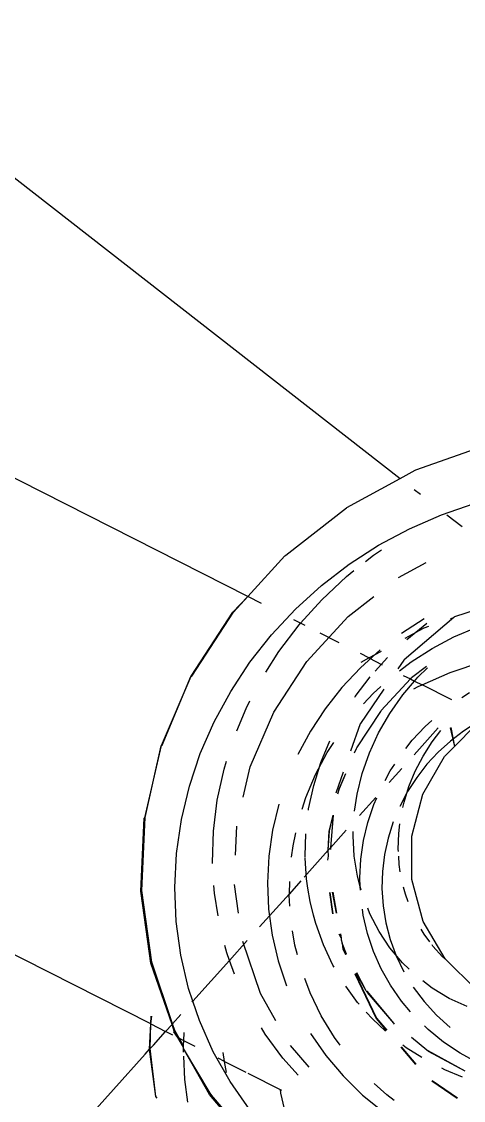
# Model space of a CAD drawing. Header units: millimetres. Extents: x -12551121 to 353735, y 112272 to 285506.
# Drawn here: x 95748.1 to 95773.2, y 175612.5 to 175673.8 of the extents above; entities that cross this region are included whole.
import ezdxf

# ---------------------------------------------------------------- set-up
doc = ezdxf.new("R2010")
doc.units = ezdxf.units.MM
doc.header["$MEASUREMENT"] = 0
doc.layers.add('+AT9-HATCH', color=8, linetype='Continuous')
doc.layers.add('+AT9_Hardscape', color=1, linetype='Continuous')

# ---------------------------------------------------------------- blocks, each defined once
blk = doc.blocks.new('hammock')
at = {"layer": '+AT9_Hardscape', "color": 1}
for p, q in [((-923.865, -1346.464), (-884.874, -1376.878)), ((-893.517, -1383.584), (-911.949, -1374.231)), ((-883.987, -1376.395), (-879.844, -1374.934)), ((-887.903, -1378.534), (-884.874, -1376.878)), ((-884.874, -1376.878), (-884.028, -1376.417)), ((-884.028, -1376.417), (-883.987, -1376.395)), ((-884.074, -1377.502), (-883.719, -1377.78)), ((-891.365, -1381.246), (-887.919, -1378.557)), ((-887.919, -1378.557), (-887.903, -1378.534)), ((-882.528, -1378.942), (-880.664, -1378.301)), ((-884.342, -1379.735), (-882.528, -1378.942)), ((-882.221, -1378.948), (-881.362, -1379.618)), ((-886.092, -1380.675), (-884.342, -1379.735)), ((-891.407, -1381.267), (-891.365, -1381.246)), ((-887.762, -1381.755), (-886.092, -1380.675)), ((-886.842, -1381.592), (-886.389, -1381.231)), ((-886.389, -1381.231), (-885.936, -1380.927)), ((-893.517, -1383.584), (-891.407, -1381.267)), ((-889.341, -1382.969), (-887.762, -1381.755)), ((-884.957, -1382.513), (-883.394, -1381.657)), ((-884.957, -1382.513), (-883.394, -1381.657)), ((-884.957, -1382.513), (-883.394, -1381.657)), ((-889.321, -1383.769), (-887.913, -1382.444)), ((-887.913, -1382.444), (-887.494, -1382.111)), ((-890.814, -1384.308), (-889.341, -1382.969)), ((-894.358, -1384.479), (-893.517, -1383.584)), ((-894.333, -1384.47), (-893.517, -1383.584)), ((-892.729, -1383.984), (-893.517, -1383.584)), ((-887.818, -1384.722), (-886.371, -1383.593)), ((-887.818, -1384.722), (-886.371, -1383.593)), ((-887.818, -1384.722), (-886.371, -1383.593)), ((-892.169, -1385.761), (-890.814, -1384.308)), ((-890.523, -1385.104), (-889.321, -1383.769)), ((-881.764, -1384.716), (-880.493, -1384.298)), ((-896.721, -1388.11), (-894.358, -1384.479)), ((-896.695, -1388.099), (-894.333, -1384.47)), ((-896.695, -1388.099), (-894.358, -1384.479)), ((-890.523, -1385.104), (-890.904, -1384.91)), ((-890.17, -1387.277), (-887.818, -1384.722)), ((-890.17, -1387.277), (-887.818, -1384.722)), ((-890.17, -1387.277), (-887.818, -1384.722)), ((-883.511, -1384.854), (-884.79, -1385.682)), ((-881.827, -1384.77), (-884.643, -1387.176)), ((-882.018, -1384.842), (-881.991, -1384.828)), ((-881.991, -1384.828), (-881.827, -1384.77)), ((-881.764, -1384.716), (-881.827, -1384.77)), ((-891.753, -1386.706), (-890.604, -1385.194)), ((-890.604, -1385.194), (-890.523, -1385.104)), ((-890.267, -1385.234), (-890.523, -1385.104)), ((-884.587, -1385.95), (-883.543, -1385.384)), ((-884.502, -1386.021), (-883.354, -1385.107)), ((-883.543, -1385.384), (-883.503, -1385.362)), ((-883.503, -1385.362), (-883.252, -1385.274)), ((-881.829, -1385.882), (-880.555, -1385.341)), ((-893.397, -1387.319), (-892.169, -1385.761)), ((-888.326, -1386.219), (-889.401, -1385.673)), ((-883.061, -1386.532), (-881.829, -1385.882)), ((-892.493, -1387.876), (-891.753, -1386.706)), ((-886, -1386.612), (-887.131, -1387.64)), ((-886.64, -1387.074), (-885.932, -1386.687)), ((-884.242, -1387.288), (-883.061, -1386.532)), ((-894.485, -1388.971), (-893.397, -1387.319)), ((-892.042, -1390.153), (-890.17, -1387.277)), ((-892.042, -1390.153), (-890.17, -1387.277)), ((-892.042, -1390.153), (-890.17, -1387.277)), ((-886.64, -1387.074), (-887.125, -1386.828)), ((-887.077, -1387.314), (-886.64, -1387.074)), ((-886.64, -1387.074), (-885.886, -1387.457)), ((-886.287, -1387.821), (-885.596, -1387.054)), ((-884.666, -1387.202), (-885.005, -1387.698)), ((-884.911, -1387.801), (-884.242, -1387.288)), ((-884.643, -1387.176), (-884.666, -1387.202)), ((-882.044, -1387.909), (-880.179, -1387.268)), ((-887.131, -1387.64), (-888.173, -1388.757)), ((-884.221, -1388.18), (-883.377, -1387.548)), ((-883.865, -1388.17), (-883.317, -1387.627)), ((-883.629, -1388.602), (-882.044, -1387.909)), ((-898.407, -1392.038), (-896.721, -1388.11)), ((-898.379, -1392.024), (-896.742, -1388.126)), ((-896.742, -1388.126), (-896.695, -1388.099)), ((-887.421, -1389.261), (-886.574, -1388.144)), ((-885.954, -1390.062), (-884.285, -1388.269)), ((-884.712, -1389.169), (-884.05, -1388.388)), ((-884.693, -1388.062), (-884.285, -1388.269)), ((-884.285, -1388.269), (-884.243, -1388.224)), ((-884.285, -1388.269), (-884.05, -1388.388)), ((-884.243, -1388.224), (-884.221, -1388.18)), ((-884.05, -1388.388), (-883.865, -1388.17)), ((-884.05, -1388.388), (-883.629, -1388.602)), ((-883.858, -1388.702), (-883.629, -1388.602)), ((-881.943, -1389.458), (-883.629, -1388.602)), ((-895.425, -1390.703), (-894.485, -1388.971)), ((-888.173, -1388.757), (-889.117, -1389.955)), ((-885.794, -1388.85), (-887.115, -1390.787)), ((-886.944, -1389.678), (-886.404, -1389.096)), ((-886.404, -1389.096), (-885.964, -1388.695)), ((-885.456, -1390.225), (-884.712, -1389.169)), ((-884.092, -1388.828), (-883.858, -1388.702)), ((-881.371, -1389.312), (-880.932, -1389.028)), ((-893.616, -1389.947), (-893.392, -1389.515)), ((-887.447, -1389.301), (-887.421, -1389.261)), ((-894.137, -1391.208), (-893.616, -1389.947)), ((-893.377, -1393.265), (-892.042, -1390.153)), ((-893.377, -1393.265), (-892.042, -1390.153)), ((-893.377, -1393.265), (-892.042, -1390.153)), ((-889.117, -1389.955), (-889.955, -1391.227)), ((-887.333, -1392.181), (-885.975, -1390.105)), ((-886.093, -1391.327), (-885.456, -1390.225)), ((-885.975, -1390.105), (-885.954, -1390.062)), ((-896.209, -1392.504), (-895.425, -1390.703)), ((-887.139, -1390.813), (-887.683, -1392.358)), ((-887.115, -1390.787), (-887.139, -1390.813)), ((-884.181, -1391.749), (-883.453, -1390.968)), ((-884.079, -1392.572), (-882.706, -1391.042)), ((-883.453, -1390.968), (-883.082, -1390.631)), ((-882.033, -1391.05), (-881.797, -1392.093)), ((-881.996, -1391.021), (-881.797, -1392.093)), ((-881.797, -1392.093), (-880.623, -1390.91)), ((-880.51, -1390.729), (-881.284, -1391.225)), ((-889.955, -1391.227), (-890.679, -1392.562)), ((-886.617, -1392.465), (-886.093, -1391.327)), ((-883.056, -1391.835), (-882.568, -1391.192)), ((-881.284, -1391.225), (-882.021, -1391.79)), ((-899.364, -1396.143), (-898.407, -1392.038)), ((-899.335, -1396.125), (-898.428, -1392.056)), ((-898.428, -1392.056), (-898.379, -1392.024)), ((-889.365, -1393.004), (-888.857, -1391.773)), ((-889.007, -1392.445), (-888.642, -1391.88)), ((-887.459, -1392.469), (-887.353, -1392.223)), ((-887.353, -1392.223), (-887.333, -1392.181)), ((-884.553, -1392.221), (-884.181, -1391.749)), ((-883.574, -1392.653), (-883.056, -1391.835)), ((-882.021, -1391.79), (-882.713, -1392.419)), ((-881.797, -1392.093), (-882.361, -1392.661)), ((-896.828, -1394.359), (-896.209, -1392.504)), ((-889.67, -1393.699), (-889.007, -1392.445)), ((-887.026, -1393.629), (-886.617, -1392.465)), ((-884.014, -1393.5), (-883.574, -1392.653)), ((-883.586, -1394.801), (-882.361, -1392.661)), ((-882.713, -1392.419), (-883.353, -1393.11)), ((-895.244, -1395.147), (-894.863, -1393.387)), ((-894.863, -1393.387), (-894.723, -1392.94)), ((-893.776, -1394.976), (-893.377, -1393.265)), ((-893.776, -1394.976), (-893.377, -1393.265)), ((-893.776, -1394.976), (-893.377, -1393.265)), ((-889.776, -1394.317), (-889.365, -1393.004)), ((-885.731, -1394.035), (-885.43, -1393.48)), ((-885.495, -1394.149), (-884.776, -1393.348)), ((-885.43, -1393.48), (-885.181, -1393.103)), ((-884.373, -1394.369), (-884.014, -1393.5)), ((-883.353, -1393.11), (-883.934, -1393.857)), ((-890.218, -1395.006), (-889.67, -1393.699)), ((-888.109, -1393.568), (-888.529, -1394.76)), ((-888.337, -1394.514), (-887.957, -1393.628)), ((-888.319, -1394.495), (-887.957, -1393.628)), ((-887.317, -1394.808), (-887.026, -1393.629)), ((-883.934, -1393.857), (-884.451, -1394.656)), ((-897.279, -1396.255), (-896.828, -1394.359)), ((-890.064, -1395.645), (-889.776, -1394.317)), ((-888.403, -1394.798), (-888.319, -1394.495)), ((-888.403, -1394.798), (-888.337, -1394.514)), ((-884.451, -1394.656), (-884.897, -1395.5)), ((-884.65, -1395.254), (-884.373, -1394.369)), ((-895.462, -1396.917), (-895.244, -1395.147)), ((-890.424, -1395.655), (-890.218, -1395.006)), ((-887.458, -1395.774), (-887.317, -1394.808)), ((-887.175, -1396.021), (-886.249, -1394.99)), ((-886.365, -1395.397), (-886.196, -1395.01)), ((-884.718, -1395.568), (-884.65, -1395.254)), ((-884.215, -1397.186), (-883.586, -1394.801)), ((-891.763, -1395.384), (-892.111, -1396.849)), ((-890.074, -1395.725), (-890.064, -1395.645)), ((-886.702, -1396.407), (-886.365, -1395.397)), ((-899.01, -1407.856), (-922.142, -1396.118)), ((-899.584, -1400.323), (-899.386, -1396.163)), ((-899.562, -1400.3), (-899.364, -1396.143)), ((-899.533, -1400.277), (-899.335, -1396.125)), ((-899.386, -1396.163), (-899.335, -1396.125)), ((-897.556, -1398.177), (-897.279, -1396.255)), ((-888.895, -1396.909), (-888.675, -1396.008)), ((-888.877, -1396.888), (-888.675, -1396.008)), ((-888.675, -1396.008), (-888.817, -1397.851)), ((-886.948, -1397.443), (-886.702, -1396.407)), ((-885.267, -1396.384), (-885.557, -1397.3)), ((-884.954, -1397.041), (-884.886, -1396.49)), ((-895.516, -1398.681), (-895.462, -1396.917)), ((-894.219, -1398.279), (-894.14, -1396.616)), ((-894.219, -1398.279), (-894.14, -1396.616)), ((-894.219, -1398.279), (-894.14, -1396.616)), ((-892.111, -1396.849), (-892.325, -1398.336)), ((-890.948, -1397.739), (-890.787, -1397.002)), ((-890.269, -1398.307), (-890.231, -1397.065)), ((-888.947, -1397.996), (-888.877, -1396.888)), ((-888.947, -1397.996), (-888.895, -1396.909)), ((-887.928, -1396.86), (-888.817, -1397.851)), ((-887.542, -1397.17), (-887.532, -1396.934)), ((-887.476, -1398.331), (-887.542, -1397.17)), ((-884.981, -1397.929), (-884.954, -1397.041)), ((-891.027, -1398.376), (-890.948, -1397.739)), ((-887.1, -1398.496), (-886.948, -1397.443)), ((-885.557, -1397.3), (-885.763, -1398.242)), ((-884.206, -1399.653), (-884.215, -1397.186)), ((-897.655, -1400.111), (-897.556, -1398.177)), ((-892.325, -1398.336), (-892.402, -1399.834)), ((-890.316, -1399.522), (-888.947, -1397.996)), ((-890.263, -1398.399), (-890.269, -1398.307)), ((-888.974, -1398.562), (-888.945, -1398.33)), ((-888.947, -1397.996), (-888.817, -1397.851)), ((-888.945, -1398.33), (-888.947, -1397.996)), ((-888.817, -1397.851), (-888.824, -1397.945)), ((-887.293, -1399.465), (-887.476, -1398.331)), ((-885.763, -1398.242), (-885.881, -1399.201)), ((-884.972, -1398.063), (-884.981, -1397.929)), ((-884.926, -1398.804), (-884.956, -1398.32)), ((-895.512, -1398.746), (-895.516, -1398.681)), ((-890.187, -1399.619), (-890.261, -1398.441)), ((-887.155, -1399.558), (-887.1, -1398.496)), ((-884.862, -1399.213), (-884.926, -1398.804)), ((-890.102, -1400.147), (-890.187, -1399.619)), ((-887.134, -1400.05), (-887.293, -1399.465)), ((-887.134, -1400.05), (-887.155, -1399.558)), ((-885.881, -1399.201), (-885.909, -1400.172)), ((-897.575, -1402.041), (-897.655, -1400.111)), ((-895.407, -1400.428), (-895.434, -1399.994)), ((-894.049, -1401.562), (-894.275, -1399.933)), ((-894.049, -1401.562), (-894.275, -1399.933)), ((-894.049, -1401.562), (-894.275, -1399.933)), ((-892.402, -1399.834), (-892.34, -1401.33)), ((-890.507, -1399.734), (-891.159, -1400.461)), ((-891.159, -1400.461), (-891.139, -1399.768)), ((-889.984, -1400.906), (-890.102, -1400.147)), ((-887.078, -1400.258), (-887.134, -1400.05)), ((-887.125, -1400.261), (-887.134, -1400.05)), ((-885.909, -1400.172), (-885.845, -1401.144)), ((-884.578, -1400.49), (-884.683, -1400.081)), ((-883.558, -1402.033), (-884.206, -1399.653)), ((-899.018, -1404.409), (-899.584, -1400.323)), ((-898.996, -1404.382), (-899.562, -1400.3)), ((-898.968, -1404.353), (-899.533, -1400.277)), ((-895.203, -1401.719), (-895.407, -1400.428)), ((-892.847, -1402.342), (-891.159, -1400.461)), ((-891.162, -1400.559), (-891.159, -1400.461)), ((-891.122, -1401.165), (-891.162, -1400.559)), ((-888.697, -1401.597), (-888.865, -1400.39)), ((-888.671, -1401.593), (-888.838, -1400.388)), ((-888.728, -1400.379), (-888.506, -1401.566)), ((-888.7, -1400.377), (-888.478, -1401.562)), ((-884.423, -1400.918), (-884.578, -1400.49)), ((-892.34, -1401.33), (-892.139, -1402.814)), ((-889.786, -1401.686), (-889.984, -1400.906)), ((-886.967, -1401.676), (-887.014, -1401.33)), ((-886.586, -1401.611), (-886.714, -1401.282)), ((-885.845, -1401.144), (-885.687, -1402.111)), ((-897.316, -1403.953), (-897.575, -1402.041)), ((-889.663, -1402.157), (-889.786, -1401.686)), ((-886.725, -1402.716), (-886.967, -1401.676)), ((-886.07, -1402.604), (-886.586, -1401.611)), ((-882.317, -1404.164), (-883.558, -1402.033)), ((-890.84, -1403.375), (-890.973, -1402.558)), ((-889.227, -1403.364), (-889.663, -1402.157)), ((-885.452, -1403.53), (-886.07, -1402.604)), ((-885.687, -1402.111), (-885.436, -1403.065)), ((-883.504, -1402.765), (-883.676, -1402.475)), ((-893.549, -1403.124), (-894.553, -1404.243)), ((-892.804, -1406.119), (-893.798, -1403.179)), ((-892.804, -1406.119), (-893.798, -1403.179)), ((-892.804, -1406.119), (-893.798, -1403.179)), ((-892.139, -1402.814), (-891.798, -1404.273)), ((-888.217, -1402.96), (-888.329, -1402.759)), ((-888.285, -1402.748), (-888.217, -1402.96)), ((-888.258, -1402.741), (-888.217, -1402.96)), ((-888.217, -1402.96), (-888.223, -1403.075)), ((-888.223, -1403.075), (-888.16, -1403.264)), ((-888.16, -1403.264), (-888.124, -1403.605)), ((-888.16, -1403.264), (-888.101, -1403.579)), ((-887.945, -1403.905), (-888.16, -1403.264)), ((-887.918, -1403.895), (-888.16, -1403.264)), ((-886.384, -1403.732), (-886.725, -1402.716)), ((-885.436, -1403.065), (-885.091, -1403.996)), ((-883.197, -1403.183), (-883.504, -1402.765)), ((-894.708, -1403.811), (-894.813, -1403.402)), ((-894.553, -1404.243), (-894.708, -1403.811)), ((-890.692, -1403.934), (-890.84, -1403.375)), ((-888.682, -1404.516), (-889.227, -1403.364)), ((-888.124, -1403.605), (-887.976, -1403.915)), ((-888.101, -1403.579), (-887.945, -1403.905)), ((-885.946, -1404.716), (-886.384, -1403.732)), ((-884.738, -1404.382), (-885.452, -1403.53)), ((-883.014, -1403.434), (-883.065, -1403.364)), ((-882.465, -1404.051), (-883.014, -1403.434)), ((-897.815, -1407.878), (-899.018, -1404.409)), ((-897.787, -1407.847), (-898.996, -1404.382)), ((-897.787, -1407.847), (-898.968, -1404.353)), ((-896.878, -1405.832), (-897.316, -1403.953)), ((-894.553, -1404.243), (-896.633, -1406.561)), ((-894.268, -1405.031), (-894.553, -1404.243)), ((-891.798, -1404.273), (-891.321, -1405.696)), ((-888.619, -1404.622), (-888.682, -1404.516)), ((-885.091, -1403.996), (-884.655, -1404.898)), ((-884.361, -1404.742), (-884.738, -1404.382)), ((-882.317, -1404.164), (-882.465, -1404.051)), ((-882.317, -1404.164), (-880.566, -1405.902)), ((-887.452, -1405.009), (-886.234, -1407.552)), ((-887.422, -1404.996), (-886.21, -1407.526)), ((-886.795, -1405.978), (-887.359, -1404.969)), ((-886.795, -1405.978), (-887.331, -1404.957)), ((-885.414, -1405.66), (-885.946, -1404.716)), ((-889.98, -1406.094), (-890.28, -1405.282)), ((-887.285, -1406.628), (-887.957, -1405.711)), ((-884.79, -1406.555), (-885.414, -1405.66)), ((-883.049, -1405.826), (-883.587, -1405.415)), ((-896.633, -1406.561), (-896.878, -1405.832)), ((-891.924, -1407.674), (-892.804, -1406.119)), ((-891.924, -1407.674), (-892.804, -1406.119)), ((-891.924, -1407.674), (-892.804, -1406.119)), ((-889.353, -1407.389), (-889.98, -1406.094)), ((-886.795, -1405.978), (-886.774, -1406.003)), ((-886.717, -1406.015), (-886.774, -1406.003)), ((-886.717, -1406.042), (-886.774, -1406.003)), ((-886.717, -1406.015), (-886.732, -1406.077)), ((-885.236, -1407.816), (-886.732, -1406.077)), ((-885.236, -1407.816), (-886.717, -1406.015)), ((-885.236, -1407.816), (-886.717, -1406.042)), ((-884.128, -1405.762), (-883.514, -1406.58)), ((-882.089, -1406.402), (-883.049, -1405.826)), ((-896.68, -1406.613), (-896.633, -1406.561)), ((-896.263, -1407.663), (-896.633, -1406.561)), ((-887.196, -1406.729), (-887.285, -1406.628)), ((-884.276, -1407.162), (-884.79, -1406.555)), ((-883.514, -1406.58), (-882.816, -1407.346)), ((-881.062, -1406.872), (-882.089, -1406.402)), ((-899.01, -1407.856), (-898.989, -1407.406)), ((-899.01, -1407.856), (-898.961, -1407.42)), ((-897.319, -1407.325), (-897.787, -1407.847)), ((-888.599, -1408.626), (-889.353, -1407.389)), ((-886.446, -1407.572), (-886.796, -1407.178)), ((-885.71, -1408.258), (-886.446, -1407.572)), ((-886.234, -1407.552), (-885.661, -1408.221)), ((-886.21, -1407.526), (-885.634, -1408.2)), ((-882.816, -1407.346), (-882.04, -1408.051)), ((-899.1, -1409.291), (-899.01, -1407.856)), ((-899.077, -1409.267), (-899.01, -1407.856)), ((-899.048, -1409.244), (-899.01, -1407.856)), ((-899.01, -1407.856), (-898.175, -1408.28)), ((-897.815, -1407.878), (-898.175, -1408.28)), ((-897.815, -1407.878), (-897.787, -1407.847)), ((-897.684, -1408.264), (-897.815, -1407.878)), ((-897.658, -1408.231), (-897.787, -1407.847)), ((-895.476, -1409.431), (-896.263, -1407.663)), ((-892.527, -1408.427), (-892.736, -1408.075)), ((-885.185, -1407.857), (-885.236, -1407.816)), ((-883.283, -1408.173), (-883.498, -1407.963)), ((-882.411, -1408.881), (-883.283, -1408.173)), ((-898.874, -1409.058), (-898.175, -1408.28)), ((-897.775, -1408.483), (-898.175, -1408.28)), ((-897.704, -1408.297), (-897.684, -1408.264)), ((-897.487, -1408.629), (-897.704, -1408.297)), ((-897.684, -1408.264), (-897.658, -1408.231)), ((-897.487, -1408.629), (-897.684, -1408.264)), ((-897.41, -1408.668), (-897.658, -1408.231)), ((-897.41, -1408.668), (-897.487, -1408.629)), ((-897.166, -1409.18), (-897.487, -1408.629)), ((-897.141, -1408.805), (-897.41, -1408.668)), ((-897.17, -1409.078), (-897.41, -1408.668)), ((-897.17, -1409.078), (-897.141, -1408.805)), ((-897.141, -1408.805), (-897.133, -1408.348)), ((-896.506, -1409.127), (-897.141, -1408.805)), ((-891.524, -1409.797), (-892.527, -1408.427)), ((-889.965, -1408.39), (-889.095, -1409.639)), ((-888.278, -1409.054), (-888.599, -1408.626)), ((-883.349, -1409.349), (-884.235, -1408.629)), ((-899.335, -1409.571), (-899.1, -1409.291)), ((-899.1, -1409.291), (-899.077, -1409.267)), ((-898.729, -1411.966), (-899.1, -1409.291)), ((-899.077, -1409.267), (-899.048, -1409.244)), ((-898.729, -1411.966), (-899.077, -1409.267)), ((-899.048, -1409.244), (-898.874, -1409.058)), ((-898.729, -1411.966), (-899.048, -1409.244)), ((-897.166, -1409.18), (-897.17, -1409.078)), ((-897.163, -1409.253), (-897.166, -1409.18)), ((-895.642, -1411.791), (-897.163, -1409.253)), ((-895.665, -1411.83), (-897.163, -1409.253)), ((-895.683, -1411.867), (-897.163, -1409.253)), ((-897.155, -1409.45), (-897.163, -1409.253)), ((-894.521, -1411.123), (-895.476, -1409.431)), ((-890.042, -1410.317), (-891.099, -1409.07)), ((-890.042, -1410.317), (-891.099, -1409.07)), ((-890.042, -1410.317), (-891.099, -1409.07)), ((-884.841, -1409.178), (-884.005, -1410.154)), ((-884.815, -1409.154), (-883.981, -1410.128)), ((-884.526, -1409.203), (-884.711, -1409.06)), ((-883.641, -1409.765), (-884.526, -1409.203)), ((-883.273, -1409.41), (-883.349, -1409.349)), ((-883.277, -1409.379), (-883.349, -1409.349)), ((-881.19, -1410.53), (-883.277, -1409.379)), ((-881.19, -1410.53), (-883.273, -1409.41)), ((-881.467, -1409.514), (-882.411, -1408.881)), ((-899.335, -1409.571), (-909.919, -1421.365)), ((-897.09, -1411.008), (-897.145, -1409.687)), ((-894.83, -1409.977), (-895.192, -1409.793)), ((-894.83, -1409.977), (-894.91, -1409.476)), ((-894.731, -1410.608), (-894.83, -1409.977)), ((-894.83, -1409.977), (-893.628, -1410.587)), ((-890.665, -1410.763), (-891.524, -1409.797)), ((-889.095, -1409.639), (-888.104, -1410.808)), ((-880.71, -1409.927), (-881.467, -1409.514)), ((-893.511, -1410.646), (-891.609, -1411.612)), ((-882.338, -1410.457), (-882.51, -1410.368)), ((-881.329, -1410.867), (-882.338, -1410.457)), ((-896.917, -1412.286), (-897.09, -1411.008)), ((-893.405, -1412.725), (-894.521, -1411.123)), ((-888.104, -1410.808), (-887, -1411.889)), ((-885.625, -1411.887), (-886.345, -1411.234)), ((-883.077, -1411.087), (-881.642, -1412.07)), ((-883.055, -1411.06), (-881.624, -1412.04)), ((-893.016, -1415.012), (-895.683, -1411.867)), ((-895.579, -1411.89), (-895.665, -1411.83)), ((-895.579, -1411.89), (-895.642, -1411.791)), ((-891.682, -1411.575), (-891.654, -1411.781)), ((-891.654, -1411.781), (-891.314, -1413.24)), ((-898.656, -1412.077), (-898.729, -1411.966)), ((-893.783, -1413.998), (-895.579, -1411.89)), ((-887, -1411.889), (-885.789, -1412.872)), ((-885.216, -1412.195), (-885.625, -1411.887))]:
    blk.add_line(p, q, dxfattribs=at)

msp = doc.modelspace()

# ---------------------------------------------------------------- hatches: boundary and pattern name
at = {"layer": '+AT9-HATCH'}
h = msp.add_hatch(dxfattribs=at)
h.set_pattern_fill('LINE', color=8, scale=750)
h.paths.add_polyline_path([(98342.22, 176851.465), (98342.22, 179526.478), (97292.22, 179526.478, 0.414214), (96392.22, 178626.478), (96392.22, 177751.478, -0.414214), (95292.22, 176651.478), (94892.22, 176651.478), (94892.22, 174751.478), (96392.22, 174751.478, 0.414214), (97292.22, 175651.478), (97292.22, 176001.463), (97292.22, 176451.465, -0.414214), (97692.22, 176851.465), (98342.22, 176851.465)], is_closed=False)
h.paths.add_polyline_path([(98392.22, 179526.478), (98392.22, 176851.465), (98692.22, 176851.465), (98692.22, 179526.478)])
h.paths.add_polyline_path([(98742.22, 179526.478), (98742.22, 176851.465), (99042.22, 176851.465), (99042.22, 179526.478)])
h.paths.add_polyline_path([(99367.22, 179526.478), (99367.22, 176851.465), (99667.22, 176851.465), (99667.22, 179526.478)])
h.paths.add_polyline_path([(99717.22, 179526.478), (99717.22, 176851.465), (100017.22, 176851.465), (100017.22, 179526.478)])
h.paths.add_polyline_path([(100067.22, 179526.478), (100067.22, 176851.465), (100367.22, 176851.465), (100367.22, 179526.478)])
h.paths.add_polyline_path([(100417.22, 179526.478), (100417.22, 176851.465), (100717.22, 176851.465), (100717.22, 179526.478)])
h.paths.add_polyline_path([(101067.22, 176716.036), (101067.22, 179526.478), (100767.22, 179526.478), (100767.22, 176851.461), (100767.22, 176851.461, -0.21525)])
h.paths.add_polyline_path([(101117.22, 179526.478), (101117.22, 173451.489), (101417.22, 173451.489), (101417.22, 179503.975, 0.056082), (101217.22, 179526.478), (101117.22, 179526.478)], is_closed=False)
h.paths.add_polyline_path([(101467.22, 179491.059), (101467.22, 173451.489), (101767.22, 173451.489), (101767.22, 179338.869, 0.094274)])
h.paths.add_polyline_path([(102117.22, 178626.63, 0.213378), (101817.22, 179297.299), (101817.22, 173451.489), (102117.22, 173451.489), (102117.22, 178626.478)], is_closed=False)
h.paths.add_polyline_path([(101817.22, 173101.461), (101817.22, 170101.461), (102117.22, 170101.461), (102117.22, 173101.461)])
h.paths.add_polyline_path([(101467.22, 173101.461), (101467.22, 170101.461), (101767.22, 170101.461), (101767.22, 173101.461)])
h.paths.add_polyline_path([(101117.22, 173101.461), (101117.22, 170101.461), (101417.22, 170101.461), (101417.22, 173101.461)])
h.paths.add_polyline_path([(101117.22, 169801.461), (101117.22, 166601.461), (101417.22, 166601.461), (101417.22, 169801.461)])
h.paths.add_polyline_path([(101467.22, 169801.461), (101467.22, 166601.461), (101767.22, 166601.461), (101767.22, 169801.461)])
h.paths.add_polyline_path([(101817.22, 169801.461), (101817.22, 166601.461), (102117.22, 166601.461), (102117.22, 169801.461)])
h.paths.add_polyline_path([(102517.22, 169801.461), (102817.22, 169801.461), (102817.22, 166601.461), (102517.22, 166601.461)])
h.paths.add_polyline_path([(102167.22, 169801.461), (102467.22, 169801.461), (102467.22, 166601.461), (102167.22, 166601.461)])
h.paths.add_polyline_path([(102867.22, 169801.461), (103167.22, 169801.461), (103167.22, 166601.461), (102867.22, 166601.461)])
h.paths.add_polyline_path([(102867.22, 173101.461), (103167.22, 173101.461), (103167.22, 170101.461), (102867.22, 170101.461)])
h.paths.add_polyline_path([(102167.22, 173101.461), (102467.22, 173101.461), (102467.22, 170101.461), (102167.22, 170101.461)])
h.paths.add_polyline_path([(102517.22, 173101.461), (102817.22, 173101.461), (102817.22, 170101.461), (102517.22, 170101.461)])
at = {"layer": '+AT9_Hardscape'}
h = msp.add_hatch(dxfattribs=at)
h.set_pattern_fill('CTYSQMK2', color=8, scale=30)
h.set_pattern_definition([(0, (84.85, 0), (360, 360), [550.293, -169.707]), (90, (0, 84.85), (-360, 360), [550.293, -169.707]), (45, (275.15, 360), (-360.0008, 360.0008), [120, -389.118]), (315, (275.15, 360), (360.0008, 360.0008), [120, -389.118]), (45, (360, 275.15), (-360.0008, 360.0008), [120, -389.118]), (315, (360, 444.85), (360.0008, 360.0008), [120, -389.118])])
h.paths.add_polyline_path([(103192.22, 169851.629), (101067.225, 169851.629), (101067.22, 170051.5), (101067.225, 173151.629), (101067.22, 173351.461), (101067.22, 176451.461, 0.414214), (100767.22, 176751.461), (99292.22, 176751.465), (99092.22, 176751.465), (98142.218, 176751.463), (97692.219, 176751.462, 0.414213), (97392.22, 176451.462), (97392.22, 176001.463), (97392.22, 175651.478, -0.414214), (96392.22, 174651.478), (94842.22, 174651.478), (94842.225, 173826.461), (97342.22, 173826.461), (97342.22, 173226.461), (97342.22, 171216.475), (99072.22, 171216.475), (99092.223, 171216.475), (99092.225, 175751.606), (99272.22, 175751.606), (99292.22, 175751.465), (99292.22, 170526.635), (99272.22, 170526.495), (99272.22, 166551.62), (101067.22, 166551.62), (101078.667, 169851.48), (101972.218, 169851.48), (101972.218, 169801.461), (102117.22, 169801.461), (102117.22, 168556.819), (102167.22, 168556.819), (102161.931, 169077.069), (102122.218, 169077.069), (102122.218, 169851.48), (103015.768, 169851.48), (103015.768, 169801.461), (103042.219, 169801.461), (103042.219, 169851.478), (103192.219, 169851.478)], is_closed=False)
h.paths.add_polyline_path([(102167.22, 171018.02), (102117.22, 171021.505), (102167.22, 171020.127), (102175.69, 171019.894)], is_closed=False)
h.paths.add_polyline_path([(94842.22, 173226.461), (94822.218, 171216.475), (96211.929, 171216.475), (96442.22, 171216.475), (96442.22, 173226.461), (94842.22, 173226.461)])
h.paths.add_polyline_path([(96442.22, 173226.461), (96442.22, 171216.475), (96742.22, 171216.475), (96742.22, 173226.461)])
h.paths.add_polyline_path([(97042.22, 173226.461), (96742.22, 173226.461), (96742.22, 171216.475), (97042.22, 171216.475)])
h.paths.add_polyline_path([(97042.22, 171216.475), (97342.22, 171216.475), (97342.22, 173226.461), (97042.22, 173226.461)])

# ---------------------------------------------------------------- block references
msp.add_blockref('hammock', (96654.457, 177024.699))

doc.saveas('drawing.dxf')
